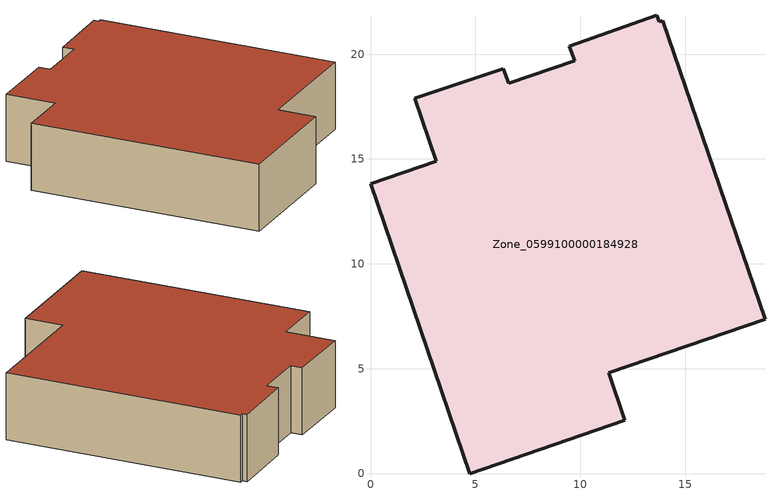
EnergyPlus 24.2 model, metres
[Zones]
Zone_0599100000184928
 floor ground (C_G): 12.13,2.53 4.74,0 0,13.83 3.13,14.9 2.11,17.89 6.34,19.31 6.6,18.62 9.73,19.69 9.48,20.37 13.65,21.84 13.76,21.54 13.95,21.6 18.81,7.35 11.36,4.81 z0
 wall outside (C_F): 9.73,19.69 6.6,18.62 6.34,19.31 2.11,17.89 3.13,14.9 0,13.83 4.74,0 12.13,2.53 11.36,4.81 18.81,7.35 13.95,21.6 13.76,21.54 13.65,21.84 9.48,20.37 9.73,19.69 z0:4.23
 roof outside (C_R): 13.95,21.6 13.76,21.54 13.65,21.84 9.48,20.37 9.73,19.69 6.6,18.62 6.34,19.31 2.11,17.89 3.13,14.9 0,13.83 4.74,0 12.13,2.53 11.36,4.81 18.81,7.35 z4.23
[BUILDING]
Pand.0599100000184928: North Axis=0; Terrain=City; Loads Convergence Tolerance Value=0.04; Temperature Convergence Tolerance Value=0.4; Solar Distribution=FullExterior; Maximum Number of Warmup Days=25; Minimum Number of Warmup Days=1
[Site:Location]
Rotterdam.The.Hague.AP_ZH_NLD Design_Conditions: Latitude=51.96; Longitude=4.45; Time Zone=1; Elevation=-4.5
[SITE:GROUNDTEMPERATURE:BUILDINGSURFACE]
18, 18, 18, 18, 18, 18, 18, 18, 18, 18, 18, 18
[MATERIAL] Thermal Absorptance=0.9; Solar Absorptance=0.7; Visible Absorptance=0.7
Name | Roughness | Thickness | Conductivity | Density | Specific Heat
G.TC.1946-1964 | MediumSmooth | 0.15 | 1 | 540 | 1210
F.TC.1946-1964 | Rough | 0.3 | 0.857143 | 1920 | 840
R.TC.1946-1964 | MediumRough | 0.2 | 0.235294 | 1500 | 1000
[CONSTRUCTION]
C_G: G.TC.1946-1964
C_F: F.TC.1946-1964
C_R: R.TC.1946-1964
[ZONE]
Zone_0599100000184928: Type=1; Multiplier=1; Ceiling Height=Autocalculate; Volume=Autocalculate; Floor Area=autocalculate; Part of Total Floor Area=Yes
[ZONEINFILTRATION:DESIGNFLOWRATE]
Infil_Zone_0599100000184928: Zone or ZoneList or Space or SpaceList=Zone_0599100000184928; Schedule=AlwaysOn; Design Flow Rate Calculation Method=Flow/Area; Flow Rate per Floor Area=0.003; Constant Term Coefficient=1; Temperature Term Coefficient=0; Velocity Term Coefficient=0; Velocity Squared Term Coefficient=0
[HVACTEMPLATE:ZONE:IDEALLOADSAIRSYSTEM]
Zone_0599100000184928: Maximum Heating Supply Air Temperature=50; Minimum Cooling Supply Air Temperature=13; Maximum Heating Supply Air Humidity Ratio=0.0156; Minimum Cooling Supply Air Humidity Ratio=0.0077; Heating Limit=NoLimit; Cooling Limit=NoLimit; Dehumidification Control Type=ConstantSensibleHeatRatio; Cooling Sensible Heat Ratio=0.7; Dehumidification Setpoint=60; Humidification Control Type=None; Humidification Setpoint=30; Outdoor Air Method=None; Outdoor Air Flow Rate per Person=0.00944; Outdoor Air Flow Rate per Zone Floor Area=0; Outdoor Air Flow Rate per Zone=0; Demand Controlled Ventilation Type=None; Outdoor Air Economizer Type=NoEconomizer; Heat Recovery Type=None; Sensible Heat Recovery Effectiveness=0.7; Latent Heat Recovery Effectiveness=0.65
[ZONECONTROL:THERMOSTAT]
ThermostatControl_Zone_0599100000184928: Zone or ZoneList=Zone_0599100000184928; Control Type Schedule=DualSetpointControlType; Control 1=Thermostat_Zone_0599100000184928; Temperature Difference Between Cutout And Setpoint=0
[THERMOSTATSETPOINT:DUALSETPOINT]
Thermostat_Zone_0599100000184928: Heating Setpoint Temperature Schedule=HeatingSetpoint_Zone_0599100000184928; Cooling Setpoint Temperature Schedule=CoolingSetpoint_Zone_0599100000184928
[SCHEDULE:COMPACT]
HeatingSetpoint_Zone_0599100000184928: Through: 12/31, For: AllDays, Until: 24:00, 21
CoolingSetpoint_Zone_0599100000184928: Through: 12/31, For: AllDays, Until: 24:00, 24
DualSetpointControlType: Through: 12/31, For: AllDays, Until: 24:00, 4
AlwaysOn: Through: 12/31, For: AllDays, Until: 24:00, 1
